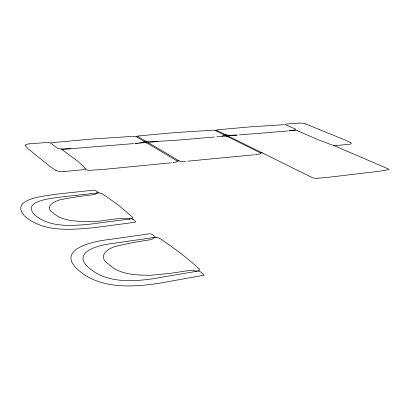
<?xml version="1.0" encoding="UTF-8"?>
<svg xmlns="http://www.w3.org/2000/svg" width="409" height="409" viewBox="0 0 409 409"><rect width="100%" height="100%" fill="white"/><g stroke="black" fill="none" stroke-linecap="round" stroke-linejoin="round"><path stroke-width="0.61" d="M295.497 129.566L295.053 129.863M198.651 270.738L195.885 271.141L193.017 270.431L189.96 270.395L170.497 273.33L151.023 275.237M294.899 129.924L291.704 130.497M116.994 246.049C108.022 247.972 96.611 256.228 108.462 264.004C119.428 274.848 136.274 275.216 150.742 275.247M117.199 245.993L133.216 242.496L151.003 239.602L152.859 238.876L153.303 237.828L155.803 237.404A1.897 0.695 2.5 0 1 156.463 237.43M62.853 199.209C56.769 200.124 42.787 205.845 52.904 212.711C62.316 221.591 76.57 221.151 88.661 221.535M63.047 199.168L77.782 196.642L94.055 194.592L95.788 194.071L96.371 193.278A7.597 2.413 1.2 0 0 96.34 193.084M197.087 271.213L153.349 278.687C131.565 281.893 105.604 283.125 88.201 267.179C70.757 251.187 101.8 244.551 112.731 243.442L153.937 237.501M51.468 142.685L92.204 139.014L133.825 136.294A1.851 0.475 2.6 0 1 136.182 136.586M141.023 142.675L140.614 142.741M140.118 142.813L139.622 142.884M173.564 162.475L175.655 162.128A8.39 2.367 3.2 0 0 176.586 161.908A3.476 0.987 3.2 0 0 177.383 161.432M173.35 162.506L173.012 162.557M291.571 130.517L290.62 130.645M256.653 154.495L259.751 153.978A9.453 2.531 4.7 0 0 260.303 153.845A3.287 0.884 4.8 0 0 260.876 153.539M256.438 154.52L255.282 154.674M138.354 143.058L137.843 143.124M130.195 218.953L90.466 224.122C71.887 225.814 49.862 227.92 34.627 214.909C21.421 200.686 51.698 198.554 59.417 197.184L96.984 193.012M289.511 130.778L290.482 130.66M171.79 162.716L171.391 162.767M135.215 143.436L135.573 143.395M136.892 143.247L136.54 143.288M170.553 162.869L103.6 169.413L89.954 170.308A11.723 3.4 1.5 0 1 89.418 170.308A3.676 1.074 1.5 0 1 86.258 169.725L85.092 168.84M254.132 154.812L187.843 161.161M289.368 130.798L288.723 130.865M138.324 135.967L174.755 132.603L213.36 130.169A1.672 0.414 4 0 1 215.231 130.471L216.673 130.338L312.466 177.7A3.553 1.022 6 0 0 315.758 178.273A8.548 2.449 6 0 0 317.031 178.263M133.682 143.595L133.314 143.625M214.423 136.984L176.821 140.221L151.442 141.78A6.13 1.6 2.9 0 1 145.589 141.11M132.945 143.661L63.865 149.265A2.198 0.598 1.3 0 0 62.459 149.684M63.988 171.54L82.03 169.812A6.37 1.856 1.3 0 0 85.098 168.84M179.004 160.844L177.24 161.013L136.187 136.606L137.848 136.478L179.004 160.844A3.487 0.982 3.4 0 0 182.056 161.381A9.944 2.786 3.4 0 0 183.017 161.381L184.249 161.351M215.216 130.476L260.681 153.017L262.256 152.864M135.394 143.416L144.336 142.685M287.558 130.982L239.434 134.929M289.557 130.773L294.659 130.353A1.866 0.45 5.3 0 1 297.22 130.681M216.98 136.718L224.628 136.095M157.92 141.56L149.653 142.235A2.055 0.542 2.9 0 0 148.533 142.542M229.444 135.711L237.424 135.057M29.065 143.871L45.869 142.577A5.93 1.57 1 0 1 50.777 142.92M299.005 123.094L286.995 124.019A4.954 1.166 5.2 0 0 285.257 124.765M70.711 148.707L63.513 148.968A6.902 1.851 1.3 0 1 61.14 148.922L77.48 161.003L82.848 165.671L85.261 168.38A15.905 4.632 1.1 0 1 85.343 168.554M185.916 161.279L185.446 161.299M284.26 124.689L250.057 126.862L217.348 129.837A1.738 0.429 4.1 0 0 216.596 129.996M236.745 135.093L230.932 135.282A5.782 1.447 4.3 0 1 225.313 134.653M88.906 221.53C102.332 222.179 115.865 217.128 129.111 218.892A8.18 2.848 1.8 0 1 129.515 219.045M184.776 161.33L184.459 161.345M317.031 178.268L327.686 177.373L378.468 171.361L387.916 169.801A10.777 2.878 7 0 0 388.136 169.73M129.142 218.892L131.657 218.616A1.805 0.624 2 0 0 131.836 218.554M305.472 123.886L343.724 139.443L350.441 142.552M101.969 193.682C112.68 200.62 123.099 208.524 132.393 217.225M286.075 124.975L295.533 129.178M297.195 130.686L317.445 139.428L331.965 144.96A13.108 3.246 6.1 0 0 332.353 145.077M159.653 238.314C173.457 247.476 186.959 257.685 199.152 268.877M228.754 136.315L228.743 136.304A1.943 0.491 4.3 0 1 228.524 136.156M148.651 142.874L148.672 142.879A2.055 0.542 2.9 0 1 148.503 142.746M223.927 134.796L223.953 134.806A5.828 1.467 4.1 0 1 222.138 136.028M55.9 170.374L49.898 166.381L27.991 148.677L25.312 145.711M147.015 143.043L147.03 143.048A2.065 0.547 2.8 0 0 144.326 142.68M50.772 143.237L57.485 148.237A6.345 1.702 1.3 0 0 61.13 148.937M97.986 192.256L95.507 190.369L93.825 190.119L55.808 194.249C46.237 196.018 8.829 198.319 24.617 216.11C43.497 232.573 71.14 229.792 94.3 227.665L134.515 222.332C137.383 222.194 134.336 219.991 132.859 219.377M196.151 271.371L195.885 271.141A9.32 3.773 3.3 0 1 196.34 271.341M96.253 193.094L98.666 192.951A1.687 0.537 1.5 0 1 99.249 192.976M131.028 218.897A2.055 0.711 2 0 1 132.905 219.367M98.042 192.711A1.907 0.603 1.4 0 1 97.669 192.89M98.027 192.25A1.907 0.603 1.4 0 1 98.083 192.302M99.295 192.946A5.961 1.907 1.4 0 1 101.892 193.697M132.296 217.23A6.345 2.188 1.9 0 1 132.153 218.472M198.012 271.126A2.342 0.941 3.6 0 1 200.236 271.724L203.81 274.557L203.953 275.216L158.477 283.381C131.284 287.445 98.641 289.143 77.076 268.923C56.069 248.836 94.683 241.095 108.109 239.654L149.786 233.779L151.739 234.096L154.893 236.509A2.147 0.782 2.4 0 1 155.123 236.714M155.088 237.062A2.147 0.782 2.4 0 1 154.679 237.338M153.232 237.603A8.543 3.134 2.2 0 1 153.298 237.823M156.504 237.389A6.713 2.474 2.4 0 1 159.571 238.335M199.045 268.887A7.219 2.889 3.4 0 1 199.183 270.543M198.907 270.62A2.05 0.823 3.5 0 1 198.651 270.738M224.618 136.085A1.948 0.496 4.2 0 1 227.225 136.417M216.647 130.338A1.738 0.429 4.1 0 1 216.55 130.272M62.516 149.96A2.198 0.598 1.3 0 1 62.434 149.842M144.07 141.233A6.181 1.621 2.7 0 1 141.647 142.608M228.565 135.931A1.943 0.491 4.3 0 1 229.434 135.706M177.25 161.013A3.476 0.987 3.2 0 1 177.404 161.258M137.818 136.115A1.764 0.455 2.7 0 1 138.314 135.962M298.974 123.078A5.409 1.258 5.4 0 1 305.513 123.881M350.498 142.552A5.798 1.426 6.2 0 1 349.588 144.244L337.026 145.425A5.312 1.324 6 0 1 333.171 145.221L388.075 168.825A3.379 0.905 7.1 0 1 388.53 169.234M388.504 169.5A3.379 0.905 7.1 0 1 388.151 169.735M260.681 153.017A3.287 0.884 4.8 0 1 260.901 153.247M64.014 171.565A7.096 2.071 1 0 1 55.823 170.384M25.24 145.716A6.616 1.754 0.8 0 1 29.034 143.856"/></g></svg>
